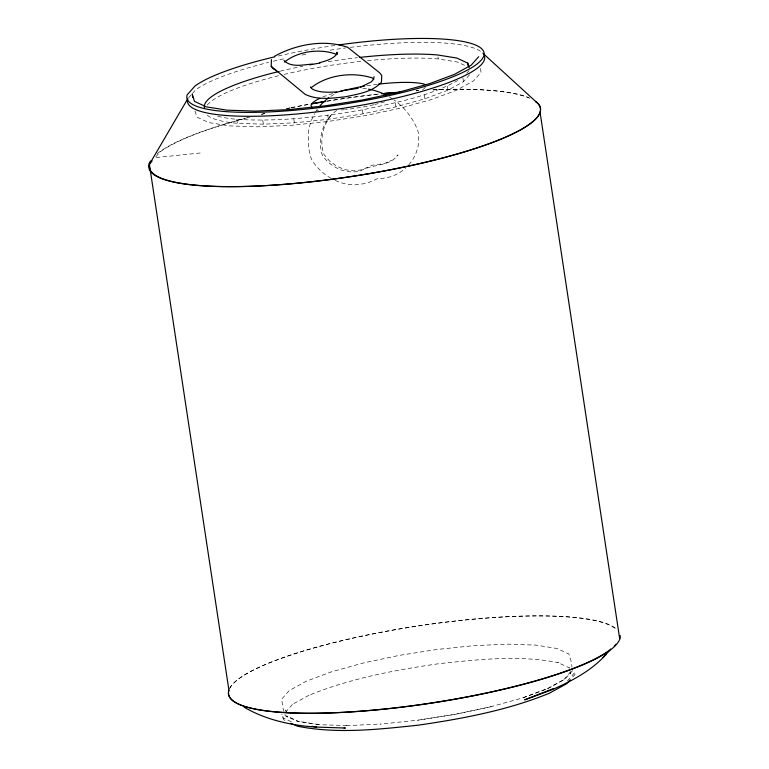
<?xml version="1.0" encoding="UTF-8"?>
<svg xmlns="http://www.w3.org/2000/svg" width="769" height="769" viewBox="0 0 769 769"><rect width="100%" height="100%" fill="white"/><g stroke="black" fill="none" stroke-linecap="round" stroke-linejoin="round"><path stroke-width="0.58" stroke-dasharray="3.85 2.88" d="M570.579 672.106L570.617 673.98L569.983 671.923M330.958 115.513C322.374 126.27 319.5 141.179 323.845 154.281L329.497 160.952L336.793 166.296L344.993 169.68L353.557 170.862L361.901 169.786L372.581 165.133L384.356 163.528L391.873 160.212M188.568 97.826L190.904 95.183M192.471 93.424L195.586 89.896A150.272 29.703 -8.6 0 1 268.631 62.356M155.751 156.857L160.154 151.887A197.662 39.065 -8.6 0 1 249.723 117.301M466.725 73.305L469.052 70.681M207.332 115.167A134.373 26.559 -8.6 0 0 237.39 123.3L263.344 124.184L294.373 122.819L328.373 119.291L363.006 113.841L395.929 106.853L424.892 98.788L447.923 90.194L463.457 81.677L469.657 74.67M285.424 712.382L292.941 703.885L292.518 704.298L309.321 695.08L308.869 695.32C350.337 678.393 394.67 670.107 438.811 663.705C478.433 659.485 518.988 654.832 558.457 662.686L557.89 662.57L569.752 668.05L568.397 666.79M570.896 671.558L563.379 680.056L563.812 679.633L546.999 688.861L547.451 688.611L522.42 697.944M572.54 670.616L564.927 679.219L547.97 688.524L522.824 697.896L490.939 706.711L455.152 714.314L417.509 720.226L380.338 724.138M567.464 680.863L575.193 672.125L574.904 674.528L571.828 678.008M336.755 110.419C322.605 120.118 317.116 139.429 322.461 155.473C330.67 167.546 346.088 174.64 360.517 170.968C372.484 163.614 388.835 167.315 398.063 154.915L396.689 156.107M217.685 116.234A134.373 26.559 -8.6 0 0 236.794 119.31C278.868 121.963 320.981 116.946 362.401 109.852C394.785 102.815 428.439 96.856 457.68 80.524M384.596 101.873L374.83 104.507M373.763 104.738L365.256 106.603A49.476 9.776 -8.6 0 1 345.589 109.515M491.208 706.701L455.267 714.334L417.452 720.284M156.194 157.558L200.555 152.954M346.463 725.628L380.559 724.062M346.838 725.552L318.135 724.667L297.276 721.303L285.309 715.785L283.05 708.47L281.646 699.165L289.25 690.562L306.206 681.257L331.352 671.885L362.978 663.08L398.919 655.438L436.734 649.497L473.839 645.643L507.713 644.153L536.051 645.114L556.91 648.478L568.877 653.996L571.127 661.311L572.011 667.127M316.866 110.159L318.577 110.4M367.495 60.655A134.373 26.559 -8.6 0 1 438.292 58.963L457.401 62.039L466.37 66.182M318.626 724.59L297.863 721.245L298.43 721.36L286.568 715.881L287.923 717.15L286.972 714.065M291.345 721.774L283.232 718.025L281.925 713.786M284.78 720.524L283.425 719.265L281.79 713.959M194.951 110.89L196.864 117.09L208.697 122.559L229.335 125.885L257.375 126.837L290.893 125.357L327.613 121.55L365.025 115.667L400.591 108.112L431.88 99.393L456.757 90.127L473.531 80.918L481.058 72.401L480.385 67.912M286.654 713.036L285.703 709.95L285.895 711.21M462.851 77.688L463.457 81.677M447.327 86.205L447.923 90.194M437.994 56.973L438.292 58.963M424.296 94.798L424.892 98.788M395.324 102.863L395.929 106.853M362.401 109.852L363.006 113.841M327.767 115.302L328.373 119.291M293.777 118.83L294.373 122.819M262.748 120.195L263.344 124.184M236.794 119.31L237.39 123.3M335.255 180.484A49.476 44.381 49.2 0 0 354.961 184.887L366.803 183.349L377.521 178.687A49.427 44.333 49.2 0 0 405.561 168.151M331.131 178.398A49.476 44.381 49.2 0 1 312.425 160.952L311.08 158.279L308.273 146.812L308.475 131.807A60.482 54.243 49.2 0 1 314.665 113.504M408.81 164.835A49.427 44.333 49.2 0 0 418.567 143.63L418.778 134.642L417.807 130.663A60.482 54.243 49.2 0 0 394.016 99.922M315.271 112.466A60.482 54.243 49.2 0 1 317.222 109.448M330.776 96.375A60.482 54.243 49.2 0 1 334.88 94.001M362.737 88.464A60.482 54.243 49.2 0 1 367.351 88.973M389.297 96.875A60.482 54.243 49.2 0 1 393.084 99.278M261.662 114.331A197.662 39.065 -8.6 0 1 264.959 113.543M286.674 108.727A197.662 39.065 -8.6 0 1 290.192 108.006M291.364 107.766A197.662 39.065 -8.6 0 1 307.917 104.565M326.729 101.287A197.662 39.065 -8.6 0 1 378.185 94.222M416.212 90.848A197.662 39.065 -8.6 0 1 418.644 90.684M433.034 89.925A197.662 39.065 -8.6 0 1 529.899 98.307M273.274 61.222A150.272 29.703 -8.6 0 1 285.645 58.396M302.015 55.041A150.272 29.703 -8.6 0 1 307.917 53.926M330.17 50.177A150.272 29.703 -8.6 0 1 345.492 47.986M350.26 47.37A150.272 29.703 -8.6 0 1 481.375 51.908M278.234 56.012A150.272 29.703 -8.6 0 1 336.678 45.208M280.224 71.171A134.373 26.559 -8.6 0 1 302.765 66.221M328.171 61.674A134.373 26.559 -8.6 0 1 357.412 57.675M207.255 105.084A134.373 26.559 -8.6 0 1 279.762 75.42M284.078 74.382A134.373 26.559 -8.6 0 1 362.766 61.145M322.73 97.038A60.482 11.958 -8.6 0 1 333.967 93.087M366.851 85.772A60.482 11.958 -8.6 0 1 377.214 84.311M425.401 87.108A49.427 9.766 -8.6 0 1 421.316 90.588M344.445 109.64A49.476 9.776 -8.6 0 1 341.052 109.957M229.681 688.418A197.681 39.075 -8.6 0 1 416.289 626.245A197.681 39.075 -8.6 0 1 616.036 629.234M229.623 688.466A198.056 39.142 -8.6 0 1 414.885 626.437A198.056 39.142 -8.6 0 1 616.027 628.59M157.116 153.752A198.056 39.142 -8.6 0 1 249.281 117.234M261.249 114.254A198.056 39.142 -8.6 0 1 264.555 113.466M286.299 108.65A198.056 39.142 -8.6 0 1 289.826 107.92M291.009 107.679A198.056 39.142 -8.6 0 1 309.859 104.065M327.171 101.075A198.056 39.142 -8.6 0 1 340.042 99.057M341.215 98.884A198.056 39.142 -8.6 0 1 379.204 93.981M416.096 90.732A198.056 39.142 -8.6 0 1 418.538 90.569M432.957 89.8A198.056 39.142 -8.6 0 1 528.87 97.721"/><path stroke-width="1.15" d="M271.457 59.588L271.188 66.278L273.408 69.018L275.802 70.085M374.022 76.679L373.647 79.226L371.129 81.956L360.488 87.185M535.522 101.479A197.662 39.065 -8.6 0 1 359.95 175.169A197.662 39.065 -8.6 0 1 149.897 163.47L187.79 98.711A150.272 29.703 -8.6 0 0 333.784 109.679A150.272 29.703 -8.6 0 0 484.585 56.531M149.897 163.47L152.099 160.99M478.683 56.685L471.157 65.192L454.383 74.401L429.496 83.677L398.207 92.386L362.651 99.941L325.229 105.834L288.51 109.64L255 111.121L226.961 110.159L206.323 106.843L194.48 101.373L192.25 94.145L192.759 97.509M570.281 679.748L566.782 683.651L549.22 693.282C507.377 710.354 462.659 718.717 418.125 725.186C378.156 729.435 337.235 734.126 297.42 726.205L290.807 723.312M553.267 688.649L524.669 699.848L552.055 689.716C573.876 680.123 595.86 668.376 610.567 648.998M602.963 657.582L605.972 654.208M284.492 62.068C298.084 51.158 319.606 48.264 335.88 54.099M311.061 87.82C327.334 74.67 352.74 71.594 372.446 77.986L373.628 79.457M274.591 56.204C296.152 44.371 324.162 38.998 347.732 47.361L379.511 72.699L381.732 75.439L381.462 82.129C372.609 92.078 358.181 93.953 345.829 96.702C332.448 98.201 317.77 100.403 305.187 94.356L271.188 66.278M319.519 62.741C325.556 60.905 332.477 59.444 336.659 54.311L336.976 52.186L337.11 54.532M358.181 88.32L343.762 90.444A60.482 54.243 49.2 0 0 340.359 91.578M312.733 64.096C303.447 64.577 291.374 68.028 283.992 60.501M336.649 91.963C328.507 92.27 319.731 92.953 312.262 89.06L310.474 86.859M344.012 728.022L345.396 728.041L314.761 727.032C290.173 725.186 265.786 719.755 244.263 707.297M311.887 726.301L316.597 727.061M424.882 84.436L423.402 83.869A60.482 11.958 -8.6 0 0 378.415 84.167M469.138 67.576L467.763 63.106L456.796 58.05L437.696 54.974A134.373 26.559 -8.6 0 0 359.796 57.406M482.903 53.253L536.925 102.623M312.127 107.67L310.984 105.613A60.482 11.958 -8.6 0 1 319.817 98.336M540.088 112.399L619.737 639.039M467.763 63.106L468.215 66.105M149.263 163.499L228.912 690.149A198.056 39.142 -8.6 0 0 418.874 704.942A198.056 39.142 -8.6 0 0 620.218 635.53M320.115 105.699A60.482 54.243 49.2 0 1 328.834 97.701M368.505 89.166A60.482 54.243 49.2 0 1 386.326 95.221M311.397 103.93A197.662 39.065 -8.6 0 1 325.537 101.489M381.799 93.828A197.662 39.065 -8.6 0 1 400.803 92.011M339.042 44.881A150.272 29.703 -8.6 0 1 483.999 55.041A150.272 29.703 -8.6 0 1 327.209 106.593A150.272 29.703 -8.6 0 1 187.203 94.798L194.999 85.993A150.272 29.703 -8.6 0 1 274.889 56.791M535.647 101.393A198.056 39.142 -8.6 0 1 353.846 176.149A198.056 39.142 -8.6 0 1 150.455 160.961M312.137 103.652A198.056 39.142 -8.6 0 1 323.682 101.652M384.029 93.472A198.056 39.142 -8.6 0 1 393.593 92.53M204.554 108.006A134.373 26.559 -8.6 0 1 279.157 71.43M309.744 64.865A134.373 26.559 -8.6 0 1 312.079 64.433M313.204 64.221A134.373 26.559 -8.6 0 1 320.058 63.01M335.101 92.741A60.482 11.958 -8.6 0 1 342.301 90.771L356.893 87.522A60.482 11.958 -8.6 0 1 364.602 86.138M615.969 644.268A197.681 39.075 -8.6 0 1 614.306 646.075M608.817 650.68A197.681 39.075 -8.6 0 1 384.74 708.989A197.681 39.075 -8.6 0 1 228.97 690.101"/></g></svg>
